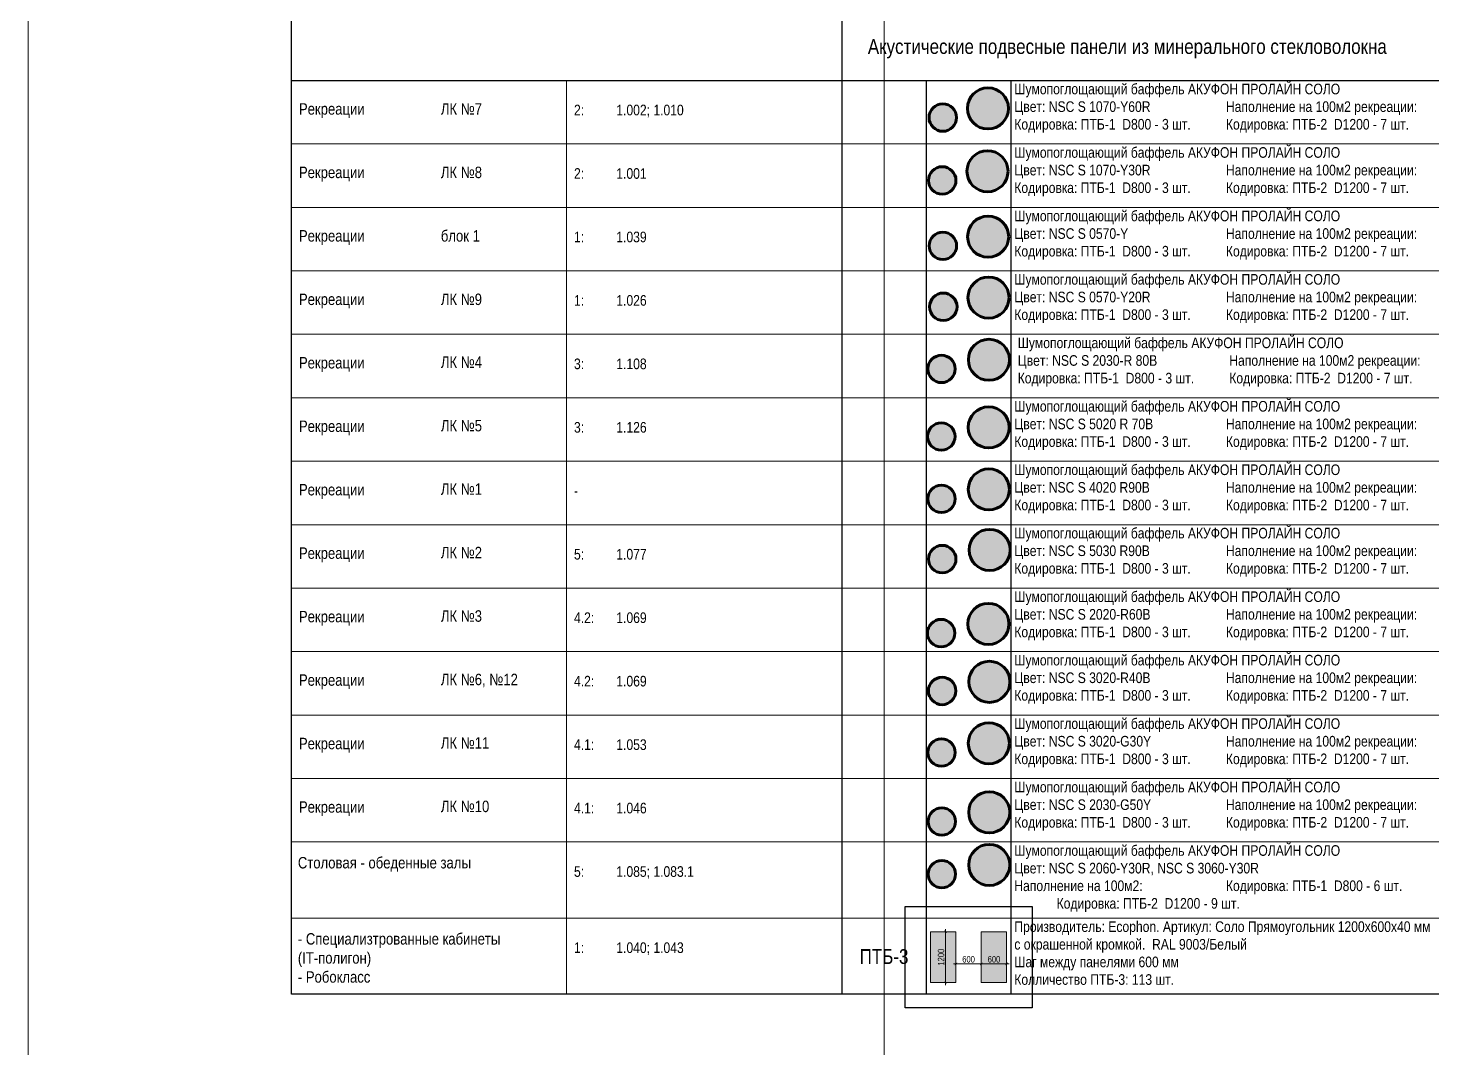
# Model space of a CAD drawing. Header units: millimetres. Extents: x -328335 to 1460319, y -208171 to 164069.
# Drawn here: x -198927 to -165754, y -164116 to -140009 of the extents above; entities that cross this region are included whole.
import ezdxf

# ---------------------------------------------------------------- set-up
doc = ezdxf.new("R2010")
doc.units = ezdxf.units.MM
doc.header["$LTSCALE"] = 0.5
doc.layers.get('Defpoints').update_dxf_attribs({"color": 140})
for name, color, linetype, lineweight in [('АИ_Таблица', 7, 'Continuous', 13), ('АИ_Текст', 7, 'Continuous', 13), ('АР6_Раздвижные_пер.', 160, 'Continuous', 5), ('АЦ_Бафы', 8, 'Continuous', 0), ('АЦ_Стены', 8, 'Continuous', 70)]:
    doc.layers.add(name, color=color, linetype=linetype, lineweight=lineweight)
doc.layers.add('АР_Делит', color=120, linetype='Continuous', lineweight=0, plot=False)
doc.layers.add('ФВ-5', color=7, linetype='Continuous')
doc.styles.add('style1', font='ARIALN.TTF')
doc.dimstyles.new('Dim 50_ареал', dxfattribs={"dimscale": 100, "dimtxt": 1.5, "dimasz": 0.6, "dimexe": 0.6, "dimexo": 0.5, "dimgap": 0.3, "dimtad": 1, "dimzin": 12, "dimdsep": 46, "dimtxsty": 'style1', "dimblk": 'ARCHTICK', "dimcen": 0.6, "dimdle": 0.6, "dimaunit": 1, "dimadec": 0, "dimazin": 3, "dimtfac": 1, "dimtmove": 1, "dimatfit": 3, "dimldrblk": 'OPEN30', "dimfxl": 1.5, "dimfxlon": 1, "dimtolj": 1, "dimtzin": 0, "dimlwd": 5, "dimlwe": 5, "dimarcsym": 0})

# ---------------------------------------------------------------- blocks, each defined once
blk = doc.blocks.new('Баф_Ор-2_1200')
at = {"layer": 'АЦ_Стены', "true_color": 0xdc8b09}
h = blk.add_hatch(color=42, dxfattribs=at)
h.dxf.hatch_style = 1
h.paths.add_polyline_path([(600, 0, 1), (-600, 0, 1)])
at = {"layer": 'АЦ_Стены', "color": 42, "true_color": 0xdc8b09}
blk.add_circle((0, 0), 600, dxfattribs=at)
blk = doc.blocks.new('Баф_ж1_1200')
at = {"layer": 'АЦ_Стены', "true_color": 0xfad500}
h = blk.add_hatch(color=40, dxfattribs=at)
h.dxf.hatch_style = 1
h.paths.add_polyline_path([(600, 0, 1), (-600, 0, 1)])
at = {"layer": 'АЦ_Стены', "color": 40, "true_color": 0xfad500}
blk.add_circle((0, 0), 600, dxfattribs=at)
blk = doc.blocks.new('Баф_ж2_1200')
at = {"layer": 'АЦ_Стены', "true_color": 0xfdb230}
h = blk.add_hatch(color=40, dxfattribs=at)
h.dxf.hatch_style = 1
h.paths.add_polyline_path([(600, 0, 1), (-600, 0, 1)])
at = {"layer": 'АЦ_Стены', "color": 40, "true_color": 0xfdb230}
blk.add_circle((0, 0), 600, dxfattribs=at)
blk = doc.blocks.new('Баф_сер1_1200')
at = {"layer": 'АЦ_Стены', "true_color": 0x80abd1}
h = blk.add_hatch(color=143, dxfattribs=at)
h.dxf.hatch_style = 1
h.paths.add_polyline_path([(600, 0, 1), (-600, 0, 1)])
at = {"layer": 'АЦ_Стены', "color": 143, "true_color": 0x80abd1}
blk.add_circle((0, 0), 600, dxfattribs=at)
blk = doc.blocks.new('Баф_сер2_1200')
at = {"layer": 'АЦ_Стены', "true_color": 0x545671}
h = blk.add_hatch(color=251, dxfattribs=at)
h.dxf.hatch_style = 1
h.paths.add_polyline_path([(600, -13, 1), (-600, -13, 1)])
at = {"layer": 'АЦ_Стены', "color": 251, "true_color": 0x545671}
blk.add_circle((0, -13), 600, dxfattribs=at)
blk = doc.blocks.new('Баф_син1_1200')
at = {"layer": 'АЦ_Стены', "true_color": 0x5c7384}
h = blk.add_hatch(color=155, dxfattribs=at)
h.dxf.hatch_style = 1
h.paths.add_polyline_path([(600, 0, 1), (-600, 0, 1)])
at = {"layer": 'АЦ_Стены', "color": 155, "true_color": 0x5c7384}
blk.add_circle((0, 0), 600, dxfattribs=at)
blk = doc.blocks.new('Баф_син2_1200')
at = {"layer": 'АЦ_Стены', "true_color": 0x24526e}
h = blk.add_hatch(color=167, dxfattribs=at)
h.dxf.hatch_style = 1
h.paths.add_polyline_path([(600, 0, 1), (-600, 0, 1)])
at = {"layer": 'АЦ_Стены', "color": 167, "true_color": 0x24526e}
blk.add_circle((0, 0), 600, dxfattribs=at)
blk = doc.blocks.new('Баф_ф1_1200')
at = {"layer": 'АЦ_Стены', "true_color": 0x9e6b9d}
h = blk.add_hatch(color=215, dxfattribs=at)
h.dxf.hatch_style = 1
h.paths.add_polyline_path([(600, 0, 1), (-600, 0, 1)])
at = {"layer": 'АЦ_Стены', "color": 215, "true_color": 0x9e6b9d}
blk.add_circle((0, 0), 600, dxfattribs=at)
blk = doc.blocks.new('Баф_ф2_1200')
at = {"layer": 'АЦ_Стены', "true_color": 0x96435f}
h = blk.add_hatch(color=245, dxfattribs=at)
h.dxf.hatch_style = 1
h.paths.add_polyline_path([(600, 0, 1), (-600, 0, 1)])
at = {"layer": 'АЦ_Стены', "color": 245, "true_color": 0x96435f}
blk.add_circle((0, 0), 600, dxfattribs=at)
blk = doc.blocks.new('Баф_зел1_1200')
at = {"layer": 'АЦ_Стены', "true_color": 0x5d8038}
h = blk.add_hatch(color=77, dxfattribs=at)
h.dxf.hatch_style = 1
h.paths.add_polyline_path([(600, 0, 1), (-600, 0, 1)])
at = {"layer": 'АЦ_Стены', "color": 77, "true_color": 0x5d8038}
blk.add_circle((0, 0), 600, dxfattribs=at)
blk = doc.blocks.new('Баф_зел2_1200')
at = {"layer": 'АЦ_Стены', "true_color": 0x73b400}
h = blk.add_hatch(color=64, dxfattribs=at)
h.dxf.hatch_style = 1
h.paths.add_polyline_path([(600, 0, 1), (-600, 0, 1)])
at = {"layer": 'АЦ_Стены', "color": 64, "true_color": 0x73b400}
blk.add_circle((0, 0), 600, dxfattribs=at)
blk = doc.blocks.new('Баф_ор3_1200_столовая')
at = {"layer": 'АЦ_Стены', "true_color": 0xee6119}
h = blk.add_hatch(color=32, dxfattribs=at)
h.dxf.hatch_style = 1
h.paths.add_polyline_path([(600, 0, 1), (-600, 0, 1)])
at = {"layer": 'АЦ_Стены', "color": 32, "true_color": 0xee6119}
blk.add_circle((0, 0), 600, dxfattribs=at)
blk = doc.blocks.new('Баф_ор2_800')
at = {"layer": 'АЦ_Стены', "true_color": 0xdc8b09}
h = blk.add_hatch(color=42, dxfattribs=at)
h.dxf.hatch_style = 1
h.paths.add_polyline_path([(400, 0, 1), (-400, 0, 1)])
at = {"layer": 'АЦ_Стены', "color": 42, "true_color": 0xdc8b09}
blk.add_circle((0, 0), 400, dxfattribs=at)
blk = doc.blocks.new('Баф_ж1_800')
at = {"layer": 'АЦ_Стены', "true_color": 0xfad500}
h = blk.add_hatch(color=40, dxfattribs=at)
h.dxf.hatch_style = 1
h.paths.add_polyline_path([(400, 0, 1), (-400, 0, 1)])
at = {"layer": 'АЦ_Стены', "color": 40, "true_color": 0xfad500}
blk.add_circle((0, 0), 400, dxfattribs=at)
blk = doc.blocks.new('Баф_ж2_800')
at = {"layer": 'АЦ_Стены', "true_color": 0xfdb230}
h = blk.add_hatch(color=40, dxfattribs=at)
h.dxf.hatch_style = 1
h.paths.add_polyline_path([(400, 0, 1), (-400, 0, 1)])
at = {"layer": 'АЦ_Стены', "color": 40, "true_color": 0xfdb230}
blk.add_circle((0, 0), 400, dxfattribs=at)
blk = doc.blocks.new('Баф_сер1_800')
at = {"layer": 'АЦ_Стены', "true_color": 0x80abd1}
h = blk.add_hatch(color=143, dxfattribs=at)
h.dxf.hatch_style = 1
h.paths.add_polyline_path([(400, 0, 1), (-400, 0, 1)])
at = {"layer": 'АЦ_Стены', "color": 143, "true_color": 0x80abd1}
blk.add_circle((0, 0), 400, dxfattribs=at)
blk = doc.blocks.new('Баф_сер2_800')
at = {"layer": 'АЦ_Стены', "true_color": 0x545671}
h = blk.add_hatch(color=251, dxfattribs=at)
h.dxf.hatch_style = 1
h.paths.add_polyline_path([(400, 0, 1), (-400, 0, 1)])
at = {"layer": 'АЦ_Стены', "color": 251, "true_color": 0x545671}
blk.add_circle((0, 0), 400, dxfattribs=at)
blk = doc.blocks.new('Баф_син1_800')
at = {"layer": 'АЦ_Стены', "true_color": 0x5c7384}
h = blk.add_hatch(color=155, dxfattribs=at)
h.dxf.hatch_style = 1
h.paths.add_polyline_path([(400, 0, 1), (-400, 0, 1)])
at = {"layer": 'АЦ_Стены', "color": 155, "true_color": 0x5c7384}
blk.add_circle((0, 0), 400, dxfattribs=at)
blk = doc.blocks.new('Баф_син2_800')
at = {"layer": 'АЦ_Стены', "true_color": 0x24526e}
h = blk.add_hatch(color=167, dxfattribs=at)
h.dxf.hatch_style = 1
h.paths.add_polyline_path([(400, 0, 1), (-400, 0, 1)])
at = {"layer": 'АЦ_Стены', "color": 167, "true_color": 0x24526e}
blk.add_circle((0, 0), 400, dxfattribs=at)
blk = doc.blocks.new('Баф_ф1_800')
at = {"layer": 'АЦ_Стены', "true_color": 0x9e6b9d}
h = blk.add_hatch(color=215, dxfattribs=at)
h.dxf.hatch_style = 1
h.paths.add_polyline_path([(400, 0, 1), (-400, 0, 1)])
at = {"layer": 'АЦ_Стены', "color": 215, "true_color": 0x9e6b9d}
blk.add_circle((0, 0), 400, dxfattribs=at)
blk = doc.blocks.new('Баф_ф2_800')
at = {"layer": 'АЦ_Стены', "true_color": 0x96435f}
h = blk.add_hatch(color=245, dxfattribs=at)
h.dxf.hatch_style = 1
h.paths.add_polyline_path([(400, 0, 1), (-400, 0, 1)])
at = {"layer": 'АЦ_Стены', "color": 245, "true_color": 0x96435f}
blk.add_circle((0, 0), 400, dxfattribs=at)
blk = doc.blocks.new('Баф_зел1_800')
at = {"layer": 'АЦ_Стены', "true_color": 0x5d8038}
h = blk.add_hatch(color=77, dxfattribs=at)
h.dxf.hatch_style = 1
h.paths.add_polyline_path([(400, 0, 1), (-400, 0, 1)])
at = {"layer": 'АЦ_Стены', "color": 77, "true_color": 0x5d8038}
blk.add_circle((0, 0), 400, dxfattribs=at)
blk = doc.blocks.new('Баф_зел2_800')
at = {"layer": 'АЦ_Стены', "true_color": 0x73b400}
h = blk.add_hatch(color=64, dxfattribs=at)
h.dxf.hatch_style = 1
h.paths.add_polyline_path([(400, 0, 1), (-400, 0, 1)])
at = {"layer": 'АЦ_Стены', "color": 64, "true_color": 0x73b400}
blk.add_circle((0, 0), 400, dxfattribs=at)
blk = doc.blocks.new('Баф_ор3_800_столовая')
at = {"layer": 'АЦ_Стены', "true_color": 0xee6119}
h = blk.add_hatch(color=32, dxfattribs=at)
h.dxf.hatch_style = 1
h.paths.add_polyline_path([(400, 0, 1), (-400, 0, 1)])
at = {"layer": 'АЦ_Стены', "color": 32, "true_color": 0xee6119}
blk.add_circle((0, 0), 400, dxfattribs=at)
blk = doc.blocks.new('Баф_ор1_800')
at = {"layer": 'АЦ_Стены', "true_color": 0xee6119}
h = blk.add_hatch(color=32, dxfattribs=at)
h.dxf.hatch_style = 1
h.paths.add_polyline_path([(400, 0, 1), (-400, 0, 1)])
at = {"layer": 'АЦ_Стены', "color": 32, "true_color": 0xee6119}
blk.add_circle((0, 0), 400, dxfattribs=at)
blk = doc.blocks.new('Баф_Ор-1_1200')
at = {"layer": 'АЦ_Стены', "true_color": 0xee6119}
h = blk.add_hatch(color=32, dxfattribs=at)
h.dxf.hatch_style = 1
h.paths.add_polyline_path([(600, 0, 1), (-600, 0, 1)])
at = {"layer": 'АЦ_Стены', "color": 32, "true_color": 0xee6119}
blk.add_circle((0, 0), 600, dxfattribs=at)
blk = doc.blocks.new('Робокласс_бафы_1')
at = {"layer": 'ФВ-5'}
h = blk.add_hatch(color=254, dxfattribs=at)
h.dxf.hatch_style = 1
h.paths.add_polyline_path([(0, 1200), (-600, 1200), (-600, 0), (0, 0)])
h.paths.add_polyline_path([(1200, 1200), (600, 1200), (600, 0), (1200, 0)])
at = {"layer": 'Defpoints'}
blk.add_lwpolyline([(-1200, 1800), (1800, 1800), (1800, -600), (-1200, -600)], close=True, dxfattribs=at)
at = {"layer": 'АЦ_Бафы', "color": 5, "lineweight": 5}
for points in [[(-600, 1200), (0, 1200), (0, 0), (-600, 0), (-600, 1200)], [(600, 1200), (1200, 1200), (1200, 0), (600, 0), (600, 1200)]]:
    blk.add_lwpolyline(points, close=True, dxfattribs=at)
blk = doc.blocks.new('_ArchTick')
at = {"color": 0, "linetype": 'ByBlock', "const_width": 0.15}
blk.add_lwpolyline([(-0.5, -0.5), (0.5, 0.5)], dxfattribs=at)
blk = doc.blocks.new('*D408')
at = {"layer": 'Defpoints', "color": 0, "transparency": 16777216}
for p in [(-177003, -161608), (-176403, -161608), (-176403, -162129)]:
    blk.add_point(p, dxfattribs=at)
at = {"layer": 'АР6_Раздвижные_пер.', "color": 0, "lineweight": 5, "transparency": 16777216}
for p, q in [((-177063, -162129), (-176343, -162129)), ((-177003, -161979), (-177003, -162189)), ((-176403, -161979), (-176403, -162189))]:
    blk.add_line(p, q, dxfattribs=at)
at = {"layer": 'АР6_Раздвижные_пер.', "color": 0, "lineweight": 5, "transparency": 16777216, "xscale": 60, "yscale": 60, "zscale": 60, "rotation": 180}
blk.add_blockref('_ArchTick', (-177003, -162129), dxfattribs=at)
at = {"layer": 'АР6_Раздвижные_пер.', "color": 0, "lineweight": 5, "transparency": 16777216, "xscale": 60, "yscale": 60, "zscale": 60}
blk.add_blockref('_ArchTick', (-176403, -162129), dxfattribs=at)
at = {"layer": 'АР6_Раздвижные_пер.', "color": 0, "transparency": 16777216, "insert": (-176703, -162022), "char_height": 150, "attachment_point": 5, "style": 'style1'}
blk.add_mtext('\\A1;600', dxfattribs=at)
blk = doc.blocks.new('_Open30')
at = {"color": 0, "linetype": 'ByBlock', "lineweight": -2}
for p, q in [((-1, 0.27), (0, 0)), ((0, 0), (-1, -0.27)), ((0, 0), (-1, 0))]:
    blk.add_line(p, q, dxfattribs=at)
blk = doc.blocks.new('*D409')
at = {"layer": 'Defpoints', "color": 0, "transparency": 16777216}
for p in [(-176403, -161608), (-175803, -161608), (-175803, -162129)]:
    blk.add_point(p, dxfattribs=at)
at = {"layer": 'АР6_Раздвижные_пер.', "color": 0, "lineweight": 5, "transparency": 16777216}
for p, q in [((-176463, -162129), (-175743, -162129)), ((-176403, -161979), (-176403, -162189)), ((-175803, -161979), (-175803, -162189))]:
    blk.add_line(p, q, dxfattribs=at)
at = {"layer": 'АР6_Раздвижные_пер.', "color": 0, "lineweight": 5, "transparency": 16777216, "xscale": 60, "yscale": 60, "zscale": 60, "rotation": 180}
blk.add_blockref('_ArchTick', (-176403, -162129), dxfattribs=at)
at = {"layer": 'АР6_Раздвижные_пер.', "color": 0, "lineweight": 5, "transparency": 16777216, "xscale": 60, "yscale": 60, "zscale": 60}
blk.add_blockref('_ArchTick', (-175803, -162129), dxfattribs=at)
at = {"layer": 'АР6_Раздвижные_пер.', "color": 0, "transparency": 16777216, "insert": (-176103, -162022), "char_height": 150, "attachment_point": 5, "style": 'style1'}
blk.add_mtext('\\A1;600', dxfattribs=at)
blk = doc.blocks.new('*D410')
at = {"layer": 'Defpoints', "color": 0, "transparency": 16777216}
for p in [(-177246, -161371), (-177003, -161371), (-177003, -162571)]:
    blk.add_point(p, dxfattribs=at)
at = {"layer": 'АР6_Раздвижные_пер.', "color": 0, "lineweight": 5, "transparency": 16777216}
for p, q in [((-177096, -161371), (-177306, -161371)), ((-177246, -162631), (-177246, -161311)), ((-177096, -162571), (-177306, -162571))]:
    blk.add_line(p, q, dxfattribs=at)
at = {"layer": 'АР6_Раздвижные_пер.', "color": 0, "lineweight": 5, "transparency": 16777216, "xscale": 60, "yscale": 60, "zscale": 60}
for p, rotation in [((-177246, -161371), 90), ((-177246, -162571), 270)]:
    blk.add_blockref('_ArchTick', p, dxfattribs=dict(at, rotation=rotation))
at = {"layer": 'АР6_Раздвижные_пер.', "color": 0, "transparency": 16777216, "insert": (-177353, -161971), "char_height": 150, "attachment_point": 5, "rotation": 90, "style": 'style1'}
blk.add_mtext('\\A1;1200', dxfattribs=at)

msp = doc.modelspace()

# ---------------------------------------------------------------- linework, layer by layer
at = {"layer": 'АИ_Таблица', "lineweight": 30}
for p, q in [((-179701.482, -139747.928), (-179701.482, -162847.928)), ((-192701.482, -141247.928), (-151201.482, -141247.928)), ((-177701.482, -141247.928), (-177701.482, -162847.928)), ((-175701.482, -141247.928), (-175701.482, -162847.928)), ((-175701.482, -141247.928), (-175701.482, -162847.928))]:
    msp.add_line(p, q, dxfattribs=at)
at = {"layer": 'АИ_Таблица'}
for p, q in [((-186201.482, -141247.928), (-186201.482, -162847.928)), ((-192701.482, -142747.928), (-151201.482, -142747.928)), ((-192701.482, -144247.928), (-151201.482, -144247.928)), ((-192701.482, -145747.928), (-151201.482, -145747.928)), ((-192701.482, -147247.928), (-151201.482, -147247.928)), ((-192701.482, -148747.928), (-151201.482, -148747.928)), ((-192701.482, -150247.928), (-151201.482, -150247.928)), ((-192701.482, -151747.928), (-151201.482, -151747.928)), ((-192701.482, -153247.928), (-151201.482, -153247.928)), ((-192701.482, -154747.928), (-151201.482, -154747.928)), ((-192701.482, -156247.928), (-151201.482, -156247.928)), ((-192701.482, -157747.928), (-151201.482, -157747.928)), ((-192701.482, -159247.928), (-151201.482, -159247.928)), ((-192701.482, -161047.928), (-151201.482, -161047.928)), ((-192701.482, -161047.928), (-151201.482, -161047.928)), ((-192701.482, -162847.928), (-151201.482, -162847.928))]:
    msp.add_line(p, q, dxfattribs=at)
at = {"layer": 'АИ_Таблица', "lineweight": 30}
msp.add_lwpolyline([(-192701.482, -110237.155), (-151201.482, -110237.155), (-151201.482, -162847.928), (-192701.482, -162847.928)], close=True, dxfattribs=at)
at = {"layer": 'АР_Делит'}
for points in [[(-132213.713, -106311.28), (-198927.466, -106311.28), (-198927.466, -187525.711)], [(-178701.482, -109633.985), (-178701.482, -187525.711)]]:
    msp.add_lwpolyline(points, dxfattribs=at)

# ---------------------------------------------------------------- block references
at = {"layer": 'АЦ_Бафы', "xscale": 0.8091153242302125, "yscale": 0.8091153242302125, "zscale": 0.8091153242302125}
for name, p in [('Баф_Ор-1_1200', (-176245.674, -141908.809)), ('Баф_ор1_800', (-177314.165, -142125.658)), ('Баф_Ор-2_1200', (-176255.938, -143392.728)), ('Баф_ор2_800', (-177324.43, -143609.576)), ('Баф_ж1_1200', (-176240.969, -144940.425)), ('Баф_ж1_800', (-177309.46, -145157.273)), ('Баф_ж2_1200', (-176231.6, -146378.89)), ('Баф_ж2_800', (-177300.091, -146595.738)), ('Баф_сер1_1200', (-176222.427, -147850.139)), ('Баф_сер1_800', (-177342.25, -148066.987)), ('Баф_сер2_1200', (-176227.111, -149437.313)), ('Баф_сер2_800', (-177346.934, -149664.68)), ('Баф_син1_1200', (-176224.022, -150913.703)), ('Баф_син1_800', (-177343.845, -151136.752)), ('Баф_син2_1200', (-176205.222, -152343.538)), ('Баф_син2_800', (-177325.045, -152560.386)), ('Баф_ф1_1200', (-176233.423, -154092.915)), ('Баф_ф1_800', (-177353.247, -154309.764)), ('Баф_ф2_1200', (-176209.922, -155461.662)), ('Баф_ф2_800', (-177329.746, -155678.51)), ('Баф_зел1_1200', (-176224.023, -156914.992)), ('Баф_зел1_800', (-177343.847, -157131.841)), ('Баф_зел2_1200', (-176214.622, -158546.892)), ('Баф_зел2_800', (-177334.445, -158763.74)), ('Баф_ор3_1200_столовая', (-176214.622, -159789.829)), ('Баф_ор3_800_столовая', (-177334.445, -160006.677))]:
    msp.add_blockref(name, p, dxfattribs=at)
at = {"layer": 'АЦ_Бафы'}
msp.add_blockref('Робокласс_бафы_1', (-177003.099, -162571.358), dxfattribs=at)

# ---------------------------------------------------------------- texts
at = {"layer": 'АИ_Текст', "color": 0, "style": 'style1'}
for s, insert, char_height, width, attachment_point in [('Акустические подвесные панели из минерального стекловолокна', (-172951.482, -140497.928), 350, 26500, 5), ('\\pxa0.66667;{\\C256;Шумопоглощающий баффель АКУФОН ПРОЛАЙН СОЛО ^I^I  Цвет: \\C240;\\c2367469;NSC S 1070-Y60R^I^I\\C256;Наполнение на 100м2 рекреации: Кодировка: ПТБ-1  D800 - 3 шт.^IКодировка: ПТБ-2  D1200 - 7 шт.}', (-175621.5, -141324.235), 250, 9820.01777, 1), ('Рекреации', (-192527.086, -141785.355), 270, 6325.60446, 1), ('ЛК №7', (-189173.704, -141785.355), 270, 6325.60446, 1), ('\\P2:  ^I1.002; 1.010    ', (-186027.086, -141404.634), 250, 6325.60446, 1), ('\\pxa0.66667;{\\C256;Шумопоглощающий баффель АКУФОН ПРОЛАЙН СОЛО ^I^I  Цвет: \\C240;\\c2367469;NSC S 1070-Y30R^I^I\\C256;Наполнение на 100м2 рекреации: Кодировка: ПТБ-1  D800 - 3 шт.^IКодировка: ПТБ-2  D1200 - 7 шт.}', (-175621.5, -142824.235), 250, 9820.01777, 1), ('Рекреации', (-192527.086, -143285.355), 270, 6325.60446, 1), ('ЛК №8', (-189173.704, -143285.355), 270, 6325.60446, 1), ('\\P2:  ^I1.001  ', (-186027.086, -142904.634), 250, 6325.60446, 1), ('\\pxb0.25,a0.66667,sm1;{\\C256;Шумопоглощающий баффель АКУФОН ПРОЛАЙН СОЛО ^I^I  Цвет: \\C240;\\c2367469;NSC S 0570-Y\\C256;^I^I^IНаполнение на 100м2 рекреации: Кодировка: ПТБ-1  D800 - 3 шт.^IКодировка: ПТБ-2  D1200 - 7 шт.}', (-175621.5, -144324.235), 250, 9820.01777, 1), ('Рекреации', (-192527.086, -144785.355), 270, 6325.60446, 1), ('блок 1', (-189173.704, -144785.355), 270, 6325.60446, 1), ('\\P1:  ^I1.039   ', (-186027.086, -144404.634), 250, 6325.60446, 1), ('\\pxa0.66667;{\\C256;Шумопоглощающий баффель АКУФОН ПРОЛАЙН СОЛО ^I^I  Цвет: \\C240;\\c2367469;NSC S 0570-Y20R^I^I\\C256;Наполнение на 100м2 рекреации: Кодировка: ПТБ-1  D800 - 3 шт.^IКодировка: ПТБ-2  D1200 - 7 шт.}', (-175621.5, -145824.235), 250, 9820.01777, 1), ('Рекреации', (-192527.086, -146285.355), 270, 6325.60446, 1), ('ЛК №9', (-189173.704, -146285.355), 270, 6325.60446, 1), ('\\P1:  ^I1.026   ', (-186027.086, -145904.634), 250, 6325.60446, 1), ('\\pxb0.25,a0.66667,sm1;{\\C256;Шумопоглощающий баффель АКУФОН ПРОЛАЙН СОЛО ^I^I  Цвет: \\C240;\\c2367469;NSC S 2030-R 80B\\C256;^I^IНаполнение на 100м2 рекреации: Кодировка: ПТБ-1  D800 - 3 шт.^IКодировка: ПТБ-2  D1200 - 7 шт.}', (-175541.517, -147324.235), 250, 9820.01777, 1), ('Рекреации', (-192527.086, -147785.355), 270, 6325.60446, 1), ('ЛК №4', (-189173.704, -147771.528), 270, 6325.60446, 1), ('\\P3:  ^I1.108    ', (-186027.086, -147404.634), 250, 6325.60446, 1), ('\\pxb0.25,a0.66667,sm1;{\\C256;Шумопоглощающий баффель АКУФОН ПРОЛАЙН СОЛО ^I^I  Цвет: \\C240;\\c2367469;NSC S 5020 R 70В\\C256;^I^IНаполнение на 100м2 рекреации: Кодировка: ПТБ-1  D800 - 3 шт.^IКодировка: ПТБ-2  D1200 - 7 шт.}', (-175621.5, -148824.235), 250, 9820.01777, 1), ('ЛК №5', (-189173.704, -149271.528), 270, 6325.60446, 1), ('Рекреации', (-192527.086, -149285.355), 270, 6325.60446, 1), ('\\P3:  ^I1.126   ', (-186027.086, -148904.634), 250, 6325.60446, 1), ('\\pxb0.25,a0.66667,sm1;{\\C256;Шумопоглощающий баффель АКУФОН ПРОЛАЙН СОЛО ^I^I  Цвет: \\C240;\\c2367469;NSC S 4020 R90B\\C256;^I^IНаполнение на 100м2 рекреации: Кодировка: ПТБ-1  D800 - 3 шт.^IКодировка: ПТБ-2  D1200 - 7 шт.}', (-175621.5, -150324.235), 250, 9820.01777, 1), ('Рекреации', (-192527.086, -150785.355), 270, 6325.60446, 1), ('ЛК №1', (-189173.704, -150771.528), 270, 6325.60446, 1), ('\\P-', (-186027.086, -150404.634), 250, 6325.60446, 1), ('\\pxb0.25,a0.66667,sm1;{\\C256;Шумопоглощающий баффель АКУФОН ПРОЛАЙН СОЛО ^I^I  Цвет: \\C240;\\c2367469;NSC S 5030\\C256; \\C240;\\c2367469;R90B\\C256;^I^IНаполнение на 100м2 рекреации: Кодировка: ПТБ-1  D800 - 3 шт.^IКодировка: ПТБ-2  D1200 - 7 шт.}', (-175621.5, -151822.191), 250, 9820.01777, 1), ('Рекреации', (-192527.086, -152285.355), 270, 6325.60446, 1), ('ЛК №2', (-189173.704, -152271.528), 270, 6325.60446, 1), ('\\pxa0.66667;{\\C256;Шумопоглощающий баффель АКУФОН ПРОЛАЙН СОЛО ^I^I  Цвет: \\C240;\\c2367469;NSC S 2020-R60B^I^I\\C256;Наполнение на 100м2 рекреации: Кодировка: ПТБ-1  D800 - 3 шт.^IКодировка: ПТБ-2  D1200 - 7 шт.}', (-175621.5, -153324.235), 250, 9820.01777, 1), ('Рекреации', (-192527.086, -153785.355), 270, 6325.60446, 1), ('ЛК №3', (-189173.704, -153771.528), 270, 6325.60446, 1), ('\\pxa0.66667;{\\C256;Шумопоглощающий баффель АКУФОН ПРОЛАЙН СОЛО ^I^I  Цвет: \\C240;\\c2367469;NSC S 3020-R40B^I^I\\C256;Наполнение на 100м2 рекреации: Кодировка: ПТБ-1  D800 - 3 шт.^IКодировка: ПТБ-2  D1200 - 7 шт.}', (-175621.5, -154824.235), 250, 9820.01777, 1), ('Рекреации', (-192527.086, -155285.355), 270, 6325.60446, 1), ('ЛК №6, №12', (-189173.704, -155271.528), 270, 6325.60446, 1), ('\\pxa0.66667;{\\C256;Шумопоглощающий баффель АКУФОН ПРОЛАЙН СОЛО ^I^I  Цвет: \\C240;\\c2367469;NSC S 3020-G30Y^I^I\\C256;Наполнение на 100м2 рекреации: Кодировка: ПТБ-1  D800 - 3 шт.^IКодировка: ПТБ-2  D1200 - 7 шт.}', (-175621.5, -156324.235), 250, 9820.01777, 1), ('Рекреации', (-192527.086, -156785.355), 270, 6325.60446, 1), ('ЛК №11', (-189173.704, -156771.528), 270, 6325.60446, 1), ('\\pxa0.66667;{\\C256;Шумопоглощающий баффель АКУФОН ПРОЛАЙН СОЛО ^I^I  Цвет: \\C240;\\c2367469;NSC S 2030-G50Y ^I^I\\C256;Наполнение на 100м2 рекреации: Кодировка: ПТБ-1  D800 - 3 шт.^IКодировка: ПТБ-2  D1200 - 7 шт.}', (-175621.5, -157824.235), 250, 9820.01777, 1), ('Рекреации', (-192527.086, -158285.355), 270, 6325.60446, 1), ('ЛК №10', (-189173.704, -158271.528), 270, 6325.60446, 1), ('{\\C256;Шумопоглощающий баффель АКУФОН ПРОЛАЙН СОЛО ^I^I  Цвет: \\C240;\\c2367469;NSC S 2060-Y30R\\C256;, \\C240;\\c2367469;NSC S 3060-Y30R\\C256;^I^I^I   Наполнение на 100м2: ^I^IКодировка: ПТБ-1  D800 - 6 шт.^I^I^I^I^IКодировка: ПТБ-2  D1200 - 9 шт.}', (-175621.5, -159324.235), 250, 9820.01777, 1), ('Столовая - обеденные залы ', (-192552.478, -159602.812), 270, 6013.93897, 1), ('{\\C256;Производитель: Ecophon. Артикул: Соло Прямоугольник 1200x600x40 мм\\Pс окрашенной кромкой.  \\C1;RAL 9003/Белый\\P\\C256;Шаг между панелями 600 мм\\PКолличество ПТБ-3: 113 шт.}', (-175621.5, -161124.235), 250, 9820.01777, 1), ('- Специализтрованные кабинеты (IT-полигон)\\P- Робокласс', (-192552.478, -161402.812), 270, 6013.93897, 1), ('ПТБ-3', (-178701.482, -161958.469), 350, 2000, 5)]:
    msp.add_mtext(s, dxfattribs=dict(at, insert=insert, char_height=char_height, width=width, attachment_point=attachment_point))
at = {"layer": 'АИ_Текст', "color": 5, "char_height": 250, "width": 6325.60446, "attachment_point": 1, "style": 'style1'}
for s, insert in [('\\P5:  ^I1.077  ', (-186027.086, -151904.634)), ('\\P4.2:  ^I1.069   ', (-186027.086, -153404.634)), ('\\P4.2:  ^I1.069    ', (-186027.086, -154904.634)), ('\\P4.1:  ^I1.053  ', (-186027.086, -156404.634)), ('\\P4.1:  ^I1.046   ', (-186027.086, -157904.634)), ('\\P5:  ^I1.085; 1.083.1    ', (-186027.086, -159404.634)), ('\\P1:  ^I1.040; 1.043    ', (-186027.086, -161204.634))]:
    msp.add_mtext(s, dxfattribs=dict(at, insert=insert))

# ---------------------------------------------------------------- dimensions: what is measured, and where the dimension line sits
at = {"layer": 'АР6_Раздвижные_пер.'}
dim = msp.add_linear_dim(base=(-177246.403, -161371.358), p1=(-177003.099, -162571.358), p2=(-177003.099, -161371.358), angle=90, dimstyle='Dim 50_ареал', dxfattribs=at)
dim.commit()
dim.dimension.update_dxf_attribs({"geometry": '*D410', "text_midpoint": (-177352.989, -161971.358)})
for base, p1, p2, picture, middle in [((-176403.099, -162128.502), (-177003.099, -161608.25), (-176403.099, -161608.25), '*D408', (-176703.099, -162021.916)), ((-175803.099, -162128.502), (-176403.099, -161608.25), (-175803.099, -161608.25), '*D409', (-176103.099, -162021.916))]:
    dim = msp.add_linear_dim(base=base, p1=p1, p2=p2, dimstyle='Dim 50_ареал', dxfattribs=at)
    dim.commit()
    dim.dimension.update_dxf_attribs({"geometry": picture, "text_midpoint": middle})

doc.saveas('drawing.dxf')
